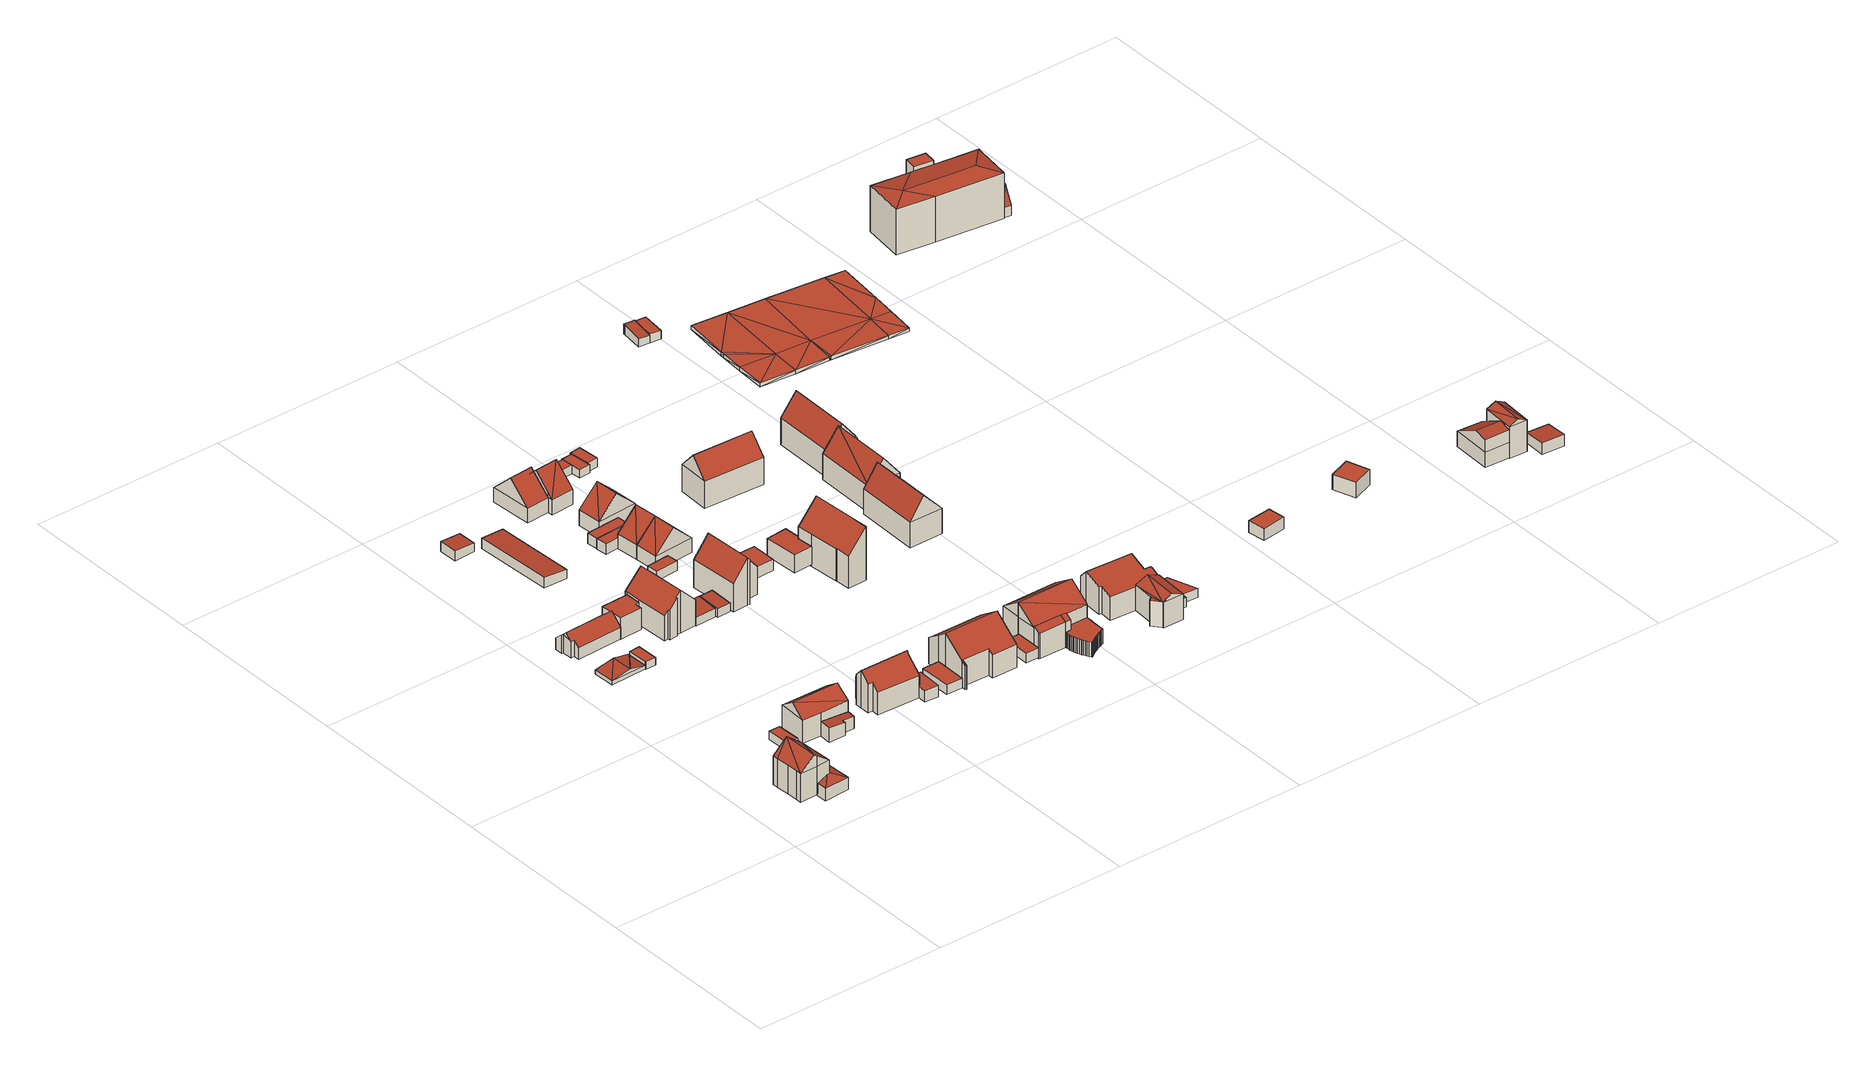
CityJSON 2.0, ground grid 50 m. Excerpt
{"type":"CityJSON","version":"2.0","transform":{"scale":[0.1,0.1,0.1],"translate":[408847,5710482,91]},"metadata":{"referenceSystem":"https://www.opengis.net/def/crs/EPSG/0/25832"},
"CityObjects":{
"building1":{"type":"Building","attributes":{"Gemeindeschluessel":"05978036","Geometrietyp2DReferenz":"3000","function":"31001_1000","roofType":"5000","measuredHeight":10.79},"geometry":[{"type":"MultiSurface","lod":"2","boundaries":[[[0,1,2,3]],[[1,4,5,2]],[[4,6,7,5]],[[6,8,9,7]],[[8,10,11,9]],[[10,12,13,11]],[[12,14,15,13]],[[14,16,17,15]],[[16,0,3,17]],[[8,18,19]],[[14,12,10,8,19]],[[19,16,14]],[[1,18,20,4]],[[0,18,1]],[[0,19,18]],[[4,20,6]],[[6,20,18,8]],[[16,19,0]],[[3,2,5,7,9,11,13,15,17]]],"semantics":{"surfaces":[{"type":"WallSurface"},{"type":"RoofSurface"},{"type":"GroundSurface"}],"values":[0,0,0,0,0,0,0,0,0,1,1,1,1,1,1,0,0,0,2]}}]},
"building2":{"type":"Building","attributes":{"Gemeindeschluessel":"05978036","Geometrietyp2DReferenz":"3000","function":"31001_2460","roofType":"5000","measuredHeight":4.42},"geometry":[{"type":"MultiSurface","lod":"2","boundaries":[[[21,22,23,24]],[[22,25,26,23]],[[25,27,28,26]],[[27,29,30,28]],[[29,31,32,30]],[[31,33,34,32]],[[33,35,36,34]],[[35,37,38,36]],[[37,21,24,38]],[[33,31,29,27,25,22,39]],[[22,21,37,35,39]],[[35,33,39]],[[24,23,26,28,30,32,34,36,38]]],"semantics":{"surfaces":[{"type":"WallSurface"},{"type":"RoofSurface"},{"type":"GroundSurface"}],"values":[0,0,0,0,0,0,0,0,0,1,1,1,2]}}]},
"building3":{"type":"Building","attributes":{"Gemeindeschluessel":"05978036","Geometrietyp2DReferenz":"3000","function":"31001_2460","roofType":"1000","measuredHeight":2.21},"geometry":[{"type":"MultiSurface","lod":"2","boundaries":[[[40,41,42,43]],[[41,44,45,42]],[[44,46,47,45]],[[46,40,43,47]],[[46,44,41,40]],[[43,42,45,47]]],"semantics":{"surfaces":[{"type":"WallSurface"},{"type":"RoofSurface"},{"type":"GroundSurface"}],"values":[0,0,0,0,1,2]}}]},
"building4":{"type":"Building","attributes":{"Gemeindeschluessel":"05978036","Geometrietyp2DReferenz":"3000","function":"31001_1310","roofType":"5000","measuredHeight":1.89},"geometry":[{"type":"MultiSurface","lod":"2","boundaries":[[[48,49,50,51]],[[49,52,53,50]],[[52,54,55,53]],[[54,56,57,55]],[[56,58,59,57]],[[58,48,51,59]],[[49,54,52]],[[49,60,54]],[[60,49,61]],[[56,54,60]],[[61,58,60]],[[58,61,48]],[[58,56,60]],[[49,48,61]],[[51,50,53,55,57,59]]],"semantics":{"surfaces":[{"type":"WallSurface"},{"type":"RoofSurface"},{"type":"GroundSurface"}],"values":[0,0,0,0,0,0,1,1,1,1,1,1,0,0,2]}}]},
"building5":{"type":"Building","attributes":{"Gemeindeschluessel":"05978036","Geometrietyp2DReferenz":"3000","function":"31001_2460","roofType":"5000","measuredHeight":5.75},"geometry":[{"type":"MultiSurface","lod":"2","boundaries":[[[62,63,64,65]],[[63,66,67,64]],[[66,68,69,67]],[[68,70,71,69]],[[70,72,73,71]],[[72,74,75,73]],[[74,76,77,75]],[[76,62,65,77]],[[70,68,78,79,74,72]],[[79,78,66,63,62,76]],[[68,66,78]],[[76,74,79]],[[65,64,67,69,71,73,75,77]]],"semantics":{"surfaces":[{"type":"WallSurface"},{"type":"RoofSurface"},{"type":"GroundSurface"}],"values":[0,0,0,0,0,0,0,0,1,1,0,0,2]}}]},
"building6":{"type":"Building","attributes":{"Gemeindeschluessel":"05978036","Geometrietyp2DReferenz":"3000","function":"31001_1000"},"children":["building6-1","building6-2"]},
"building6-1":{"type":"BuildingPart","attributes":{"roofType":"3100","measuredHeight":8.78},"parents":["building6"],"geometry":[{"type":"MultiSurface","lod":"2","boundaries":[[[80,81,82,83,84]],[[85,86,87,88,89]],[[86,90,91,87]],[[90,80,84,91]],[[90,92,80]],[[92,90,93]],[[93,81,92]],[[81,93,86,85]],[[80,92,81]],[[93,90,86]],[[84,83,88,87,91]],[[89,82,81,85]],[[89,88,83,82]]],"semantics":{"surfaces":[{"type":"WallSurface"},{"type":"RoofSurface"},{"type":"GroundSurface"},{"type":"ClosureSurface"}],"values":[0,0,0,0,1,1,1,1,0,0,2,0,3]}}]},
"building6-2":{"type":"BuildingPart","attributes":{"roofType":"2100","measuredHeight":3.77},"parents":["building6"],"geometry":[{"type":"MultiSurface","lod":"2","boundaries":[[[94,89,88,95]],[[82,96,97,83]],[[96,98,99,97]],[[98,100,101,99]],[[100,94,95,101]],[[100,98,96,82,89,94]],[[95,88,83,97,99,101]],[[82,83,88,89]]],"semantics":{"surfaces":[{"type":"WallSurface"},{"type":"RoofSurface"},{"type":"GroundSurface"},{"type":"ClosureSurface"}],"values":[0,0,0,0,0,1,2,3]}}]},
"building7":{"type":"Building","attributes":{"Gemeindeschluessel":"05978036","Geometrietyp2DReferenz":"3000","function":"31001_2460","roofType":"1000","measuredHeight":1.94},"geometry":[{"type":"MultiSurface","lod":"2","boundaries":[[[102,103,57,104]],[[103,105,55,57]],[[105,106,53,55]],[[106,107,108,53]],[[107,109,110,108]],[[109,102,104,110]],[[109,107,106,105,103,102]],[[104,57,55,53,108,110]]],"semantics":{"surfaces":[{"type":"WallSurface"},{"type":"RoofSurface"},{"type":"GroundSurface"}],"values":[0,0,0,0,0,0,1,2]}}]},
"building8":{"type":"Building","attributes":{"Gemeindeschluessel":"05978036","Geometrietyp2DReferenz":"3000","function":"31001_1100","roofType":"1000","measuredHeight":5.54},"geometry":[{"type":"MultiSurface","lod":"2","boundaries":[[[111,112,113,114]],[[112,115,116,113]],[[115,117,118,116]],[[117,119,120,118]],[[119,121,122,120]],[[121,111,114,122]],[[121,119,117,115,112,111]],[[114,113,116,118,120,122]]],"semantics":{"surfaces":[{"type":"WallSurface"},{"type":"RoofSurface"},{"type":"GroundSurface"}],"values":[0,0,0,0,0,0,1,2]}}]},
"building9":{"type":"Building","attributes":{"Gemeindeschluessel":"05978036","Geometrietyp2DReferenz":"3000","function":"31001_2460","roofType":"2100","measuredHeight":2.67},"geometry":[{"type":"MultiSurface","lod":"2","boundaries":[[[123,124,125,126]],[[124,127,128,125]],[[127,129,130,128]],[[129,123,126,130]],[[129,127,124,123]],[[126,125,128,130]]],"semantics":{"surfaces":[{"type":"WallSurface"},{"type":"RoofSurface"},{"type":"GroundSurface"}],"values":[0,0,0,0,1,2]}}]},
"building10":{"type":"Building","attributes":{"Gemeindeschluessel":"05978036","Geometrietyp2DReferenz":"3000","function":"31001_1000","roofType":"3100","measuredHeight":11.12},"geometry":[{"type":"MultiSurface","lod":"2","boundaries":[[[131,132,133,134]],[[132,135,136,133]],[[135,137,138,136]],[[137,139,140,138]],[[139,141,142,140]],[[141,143,144,142]],[[143,145,146,144]],[[145,147,148,146]],[[147,149,150,148]],[[149,151,152,150]],[[151,153,154,152]],[[153,155,156,154]],[[155,157,158,156]],[[157,131,134,158]],[[153,151,149,147,145,143]],[[143,141,139,137,135,132,131,157,155,153]],[[134,133,136,138,140,142,144,146,148,150,152,154,156,158]]],"semantics":{"surfaces":[{"type":"WallSurface"},{"type":"RoofSurface"},{"type":"GroundSurface"}],"values":[0,0,0,0,0,0,0,0,0,0,0,0,0,0,1,1,2]}}]},
"building11":{"type":"Building","attributes":{"Gemeindeschluessel":"05978036","Geometrietyp2DReferenz":"3000","function":"31001_2460","roofType":"2100","measuredHeight":2.72},"geometry":[{"type":"MultiSurface","lod":"2","boundaries":[[[159,160,161,162]],[[160,163,164,161]],[[163,165,166,164]],[[165,159,162,166]],[[165,163,160,159]],[[162,161,164,166]]],"semantics":{"surfaces":[{"type":"WallSurface"},{"type":"RoofSurface"},{"type":"GroundSurface"}],"values":[0,0,0,0,1,2]}}]},
"building12":{"type":"Building","attributes":{"Gemeindeschluessel":"05978036","Geometrietyp2DReferenz":"3000","function":"31001_1000","roofType":"3100","measuredHeight":9.74},"geometry":[{"type":"MultiSurface","lod":"2","boundaries":[[[167,168,169,170]],[[168,171,172,169]],[[171,173,174,172]],[[173,175,176,174]],[[175,177,178,176]],[[177,179,180,178]],[[179,181,182,180]],[[181,183,184,182]],[[183,185,186,184]],[[185,187,188,186]],[[187,189,190,188]],[[189,167,170,190]],[[185,183,181,179,177,175]],[[175,173,171,168,167,189,187,185]],[[170,169,172,174,176,178,180,182,184,186,188,190]]],"semantics":{"surfaces":[{"type":"WallSurface"},{"type":"RoofSurface"},{"type":"GroundSurface"}],"values":[0,0,0,0,0,0,0,0,0,0,0,0,1,1,2]}}]},
"building13":{"type":"Building","attributes":{"Gemeindeschluessel":"05978036","Geometrietyp2DReferenz":"3000","function":"31001_2460","roofType":"2100","measuredHeight":2.57},"geometry":[{"type":"MultiSurface","lod":"2","boundaries":[[[191,192,193,194]],[[192,195,152,193]],[[195,196,150,152]],[[196,197,148,150]],[[197,198,199,148]],[[198,191,194,199]],[[198,197,196,195,192,191]],[[194,193,152,150,148,199]]],"semantics":{"surfaces":[{"type":"WallSurface"},{"type":"RoofSurface"},{"type":"GroundSurface"}],"values":[0,0,0,0,0,0,1,2]}}]},
"building14":{"type":"Building","attributes":{"Gemeindeschluessel":"05978036","Geometrietyp2DReferenz":"3000","function":"31001_2460","roofType":"9999","measuredHeight":3},"geometry":[{"type":"MultiSurface","lod":"2","boundaries":[[[200,201,202,203,204,205]],[[205,204,206,207]],[[204,203,208,206]],[[203,202,209,208]],[[202,201,210,209]],[[201,200,211,210]],[[200,205,207,211]],[[207,206,208,209,210,211]]],"semantics":{"surfaces":[{"type":"RoofSurface"},{"type":"WallSurface"},{"type":"GroundSurface"}],"values":[0,1,1,1,1,1,1,2]}}]},
"building15":{"type":"Building","attributes":{"Gemeindeschluessel":"05978036","Geometrietyp2DReferenz":"3000","function":"31001_2460","roofType":"2100","measuredHeight":2.52},"geometry":[{"type":"MultiSurface","lod":"2","boundaries":[[[212,213,214,215]],[[213,216,217,214]],[[216,218,219,217]],[[218,212,215,219]],[[218,216,213,212]],[[215,214,217,219]]],"semantics":{"surfaces":[{"type":"WallSurface"},{"type":"RoofSurface"},{"type":"GroundSurface"}],"values":[0,0,0,0,1,2]}}]},
"building16":{"type":"Building","attributes":{"Gemeindeschluessel":"05978036","Geometrietyp2DReferenz":"3000","function":"31001_2460","roofType":"1000","measuredHeight":2.54},"geometry":[{"type":"MultiSurface","lod":"2","boundaries":[[[220,221,222,223]],[[221,224,225,222]],[[224,226,227,225]],[[226,220,223,227]],[[226,224,221,220]],[[223,222,225,227]]],"semantics":{"surfaces":[{"type":"WallSurface"},{"type":"RoofSurface"},{"type":"GroundSurface"}],"values":[0,0,0,0,1,2]}}]},
"building17":{"type":"Building","attributes":{"Gemeindeschluessel":"05978036","Geometrietyp2DReferenz":"3000","function":"31001_2460","roofType":"1000","measuredHeight":2.46},"geometry":[{"type":"MultiSurface","lod":"2","boundaries":[[[228,229,230,231]],[[229,232,233,230]],[[232,234,235,233]],[[234,228,231,235]],[[234,232,229,228]],[[231,230,233,235]]],"semantics":{"surfaces":[{"type":"WallSurface"},{"type":"RoofSurface"},{"type":"GroundSurface"}],"values":[0,0,0,0,1,2]}}]},
"building18":{"type":"Building","attributes":{"Gemeindeschluessel":"05978036","Geometrietyp2DReferenz":"3000","function":"31001_1000","roofType":"3100","measuredHeight":12.38},"geometry":[{"type":"MultiSurface","lod":"2","boundaries":[[[236,237,238,239]],[[237,240,241,238]],[[240,242,243,241]],[[242,244,245,243]],[[244,246,247,245]],[[246,248,249,247]],[[248,250,251,249]],[[250,252,253,251]],[[252,254,255,253]],[[254,236,239,255]],[[250,248,246,244,242,240,237,236]],[[236,254,252,250]],[[239,238,241,243,245,247,249,251,253,255]]],"semantics":{"surfaces":[{"type":"WallSurface"},{"type":"RoofSurface"},{"type":"GroundSurface"}],"values":[0,0,0,0,0,0,0,0,0,0,1,1,2]}}]},
"building19":{"type":"Building","attributes":{"Gemeindeschluessel":"05978036","Geometrietyp2DReferenz":"3000","function":"31001_2460","roofType":"1000","measuredHeight":2.65},"geometry":[{"type":"MultiSurface","lod":"2","boundaries":[[[256,257,258,259]],[[257,260,261,258]],[[260,262,263,261]],[[262,256,259,263]],[[262,260,257,256]],[[259,258,261,263]]],"semantics":{"surfaces":[{"type":"WallSurface"},{"type":"RoofSurface"},{"type":"GroundSurface"}],"values":[0,0,0,0,1,2]}}]},
"building20":{"type":"Building","attributes":{"Gemeindeschluessel":"05978036","Geometrietyp2DReferenz":"3000","function":"31001_1000","roofType":"3100","measuredHeight":9.07},"geometry":[{"type":"MultiSurface","lod":"2","boundaries":[[[264,265,266,267]],[[265,268,269,266]],[[268,270,271,269]],[[270,264,267,271]],[[268,265,272]],[[264,270,273]],[[265,264,273,272]],[[270,268,272,273]],[[267,266,269,271]]],"semantics":{"surfaces":[{"type":"WallSurface"},{"type":"RoofSurface"},{"type":"GroundSurface"}],"values":[0,0,0,0,0,0,1,1,2]}}]},
"building21":{"type":"Building","attributes":{"Gemeindeschluessel":"05978036","Geometrietyp2DReferenz":"3000","function":"31001_2460","roofType":"1000","measuredHeight":2.65},"geometry":[{"type":"MultiSurface","lod":"2","boundaries":[[[274,275,276,277]],[[275,278,279,276]],[[278,280,281,279]],[[280,274,277,281]],[[280,278,275,274]],[[277,276,279,281]]],"semantics":{"surfaces":[{"type":"WallSurface"},{"type":"RoofSurface"},{"type":"GroundSurface"}],"values":[0,0,0,0,1,2]}}]},
"building22":{"type":"Building","attributes":{"Gemeindeschluessel":"05978036","Geometrietyp2DReferenz":"3000","function":"31001_1000","roofType":"3100","measuredHeight":9.11},"geometry":[{"type":"MultiSurface","lod":"2","boundaries":[[[282,283,284,285]],[[283,286,287,284]],[[286,288,289,287]],[[288,282,285,289]],[[286,283,290]],[[282,288,291]],[[282,290,283]],[[290,282,291]],[[291,286,290]],[[286,291,288]],[[285,284,287,289]]],"semantics":{"surfaces":[{"type":"WallSurface"},{"type":"RoofSurface"},{"type":"GroundSurface"}],"values":[0,0,0,0,0,0,1,1,1,1,2]}}]},
"building23":{"type":"Building","attributes":{"Gemeindeschluessel":"05978036","Geometrietyp2DReferenz":"3000","function":"31001_1000","roofType":"3100","measuredHeight":11},"geometry":[{"type":"MultiSurface","lod":"2","boundaries":[[[292,293,294,295]],[[293,296,297,294]],[[296,298,299,297]],[[298,300,301,299]],[[300,302,303,301]],[[302,304,305,303]],[[304,306,307,305]],[[306,308,309,307]],[[308,310,311,309]],[[310,312,313,311]],[[312,314,315,313]],[[314,316,317,315]],[[316,318,319,317]],[[318,320,321,319]],[[320,322,323,321]],[[322,292,295,323]],[[318,316,314,312,310,308,306,304,302]],[[302,300,298,296,293,292,322,320,318]],[[295,294,297,299,301,303,305,307,309,311,313,315,317,319,321,323]]],"semantics":{"surfaces":[{"type":"WallSurface"},{"type":"RoofSurface"},{"type":"GroundSurface"}],"values":[0,0,0,0,0,0,0,0,0,0,0,0,0,0,0,0,1,1,2]}}]},
"building24":{"type":"Building","attributes":{"Gemeindeschluessel":"05978036","Geometrietyp2DReferenz":"3000","function":"31001_1000","roofType":"3100","measuredHeight":9.08},"geometry":[{"type":"MultiSurface","lod":"2","boundaries":[[[288,324,325,289]],[[324,326,327,325]],[[326,282,285,327]],[[282,288,289,285]],[[326,324,328]],[[288,282,291]],[[328,288,291]],[[288,328,324]],[[326,291,282]],[[291,326,328]],[[289,325,327,285]]],"semantics":{"surfaces":[{"type":"WallSurface"},{"type":"RoofSurface"},{"type":"GroundSurface"}],"values":[0,0,0,0,0,0,1,1,1,1,2]}}]},
"building25":{"type":"Building","attributes":{"Gemeindeschluessel":"05978036","Geometrietyp2DReferenz":"3000","function":"31001_1000","roofType":"3100","measuredHeight":9.1},"geometry":[{"type":"MultiSurface","lod":"2","boundaries":[[[329,330,331,332]],[[330,333,334,331]],[[333,335,267,334]],[[335,336,337,267]],[[336,329,332,337]],[[329,338,339]],[[338,329,336]],[[339,333,330]],[[333,339,338,340]],[[333,340,335]],[[335,340,338,336]],[[329,339,330]],[[332,331,334,267,337]]],"semantics":{"surfaces":[{"type":"WallSurface"},{"type":"RoofSurface"},{"type":"GroundSurface"}],"values":[0,0,0,0,0,1,1,1,1,0,0,0,2]}}]},
"building26":{"type":"Building","attributes":{"Gemeindeschluessel":"05978036","Geometrietyp2DReferenz":"3000","function":"31001_1000","roofType":"5000","measuredHeight":9.27},"geometry":[{"type":"MultiSurface","lod":"2","boundaries":[[[341,342,343,344]],[[342,345,346,343]],[[345,347,348,346]],[[347,349,350,348]],[[349,351,352,350]],[[351,341,344,352]],[[349,353,354]],[[354,351,349]],[[353,347,345]],[[353,345,342]],[[342,355,354,353]],[[351,354,355,341]],[[341,355,342]],[[347,353,349]],[[344,343,346,348,350,352]]],"semantics":{"surfaces":[{"type":"WallSurface"},{"type":"RoofSurface"},{"type":"GroundSurface"}],"values":[0,0,0,0,0,0,1,1,1,1,1,0,0,0,2]}}]},
"building27":{"type":"Building","attributes":{"Gemeindeschluessel":"05978036","Geometrietyp2DReferenz":"3000","function":"31001_2460","roofType":"1000","measuredHeight":2.82},"geometry":[{"type":"MultiSurface","lod":"2","boundaries":[[[356,357,358,359]],[[357,360,361,358]],[[360,362,363,361]],[[362,356,359,363]],[[362,360,357,356]],[[359,358,361,363]]],"semantics":{"surfaces":[{"type":"WallSurface"},{"type":"RoofSurface"},{"type":"GroundSurface"}],"values":[0,0,0,0,1,2]}}]},
"building28":{"type":"Building","attributes":{"Gemeindeschluessel":"05978036","Geometrietyp2DReferenz":"3000","function":"31001_2460","roofType":"1000","measuredHeight":2.47},"geometry":[{"type":"MultiSurface","lod":"2","boundaries":[[[364,365,366,367]],[[365,368,369,366]],[[368,370,371,369]],[[370,364,367,371]],[[370,368,365,364]],[[367,366,369,371]]],"semantics":{"surfaces":[{"type":"WallSurface"},{"type":"RoofSurface"},{"type":"GroundSurface"}],"values":[0,0,0,0,1,2]}}]},
"building29":{"type":"Building","attributes":{"Gemeindeschluessel":"05978036","Geometrietyp2DReferenz":"3000","function":"31001_2460","roofType":"1000","measuredHeight":2.26},"geometry":[{"type":"MultiSurface","lod":"2","boundaries":[[[372,373,374,375]],[[373,376,377,374]],[[376,378,379,377]],[[378,372,375,379]],[[378,376,373,372]],[[375,374,377,379]]],"semantics":{"surfaces":[{"type":"WallSurface"},{"type":"RoofSurface"},{"type":"GroundSurface"}],"values":[0,0,0,0,1,2]}}]},
"building30":{"type":"Building","attributes":{"Gemeindeschluessel":"05978036","Geometrietyp2DReferenz":"3000","function":"31001_1000","roofType":"1000","measuredHeight":4.68},"geometry":[{"type":"MultiSurface","lod":"2","boundaries":[[[380,381,382,383]],[[381,384,385,382]],[[384,386,387,385]],[[386,388,389,387]],[[388,390,391,389]],[[390,380,383,391]],[[390,388,386,384,381,380]],[[383,382,385,387,389,391]]],"semantics":{"surfaces":[{"type":"WallSurface"},{"type":"RoofSurface"},{"type":"GroundSurface"}],"values":[0,0,0,0,0,0,1,2]}}]},
"building31":{"type":"Building","attributes":{"Gemeindeschluessel":"05978036","Geometrietyp2DReferenz":"3000","function":"31001_2460","roofType":"1000","measuredHeight":2.25},"geometry":[{"type":"MultiSurface","lod":"2","boundaries":[[[392,393,394,395]],[[393,396,397,394]],[[396,398,399,397]],[[398,392,395,399]],[[398,396,393,392]],[[395,394,397,399]]],"semantics":{"surfaces":[{"type":"WallSurface"},{"type":"RoofSurface"},{"type":"GroundSurface"}],"values":[0,0,0,0,1,2]}}]},
"building32":{"type":"Building","attributes":{"Gemeindeschluessel":"05978036","Geometrietyp2DReferenz":"3000","function":"31001_1000"},"children":["building32-1","building32-2","building32-3","building32-4"]},
"building32-1":{"type":"BuildingPart","attributes":{"roofType":"1000","measuredHeight":3.87},"parents":["building32"],"geometry":[{"type":"MultiSurface","lod":"2","boundaries":[[[400,401,402,403]],[[401,404,405,402]],[[404,406,407,405]],[[406,408,409,407]],[[408,410,411,409]],[[410,412,413,411]],[[412,414,415,413]],[[414,416,417,415]],[[416,418,419,417]],[[418,420,421,419]],[[420,422,423,421]],[[424,425,426,427]],[[425,428,429,426]],[[428,430,431,429]],[[430,432,433,431]],[[432,434,435,433]],[[434,436,437,435]],[[436,438,439,437]],[[438,440,441,439]],[[440,442,443,441]],[[442,444,445,443]],[[444,446,447,445]],[[446,448,449,447]],[[448,450,451,449]],[[450,452,453,451]],[[452,454,455,453]],[[454,456,457,455]],[[456,458,459,457]],[[458,460,461,459]],[[460,462,463,461]],[[462,464,465,463]],[[464,466,467,465]],[[466,400,403,467]],[[466,464,462,460,458,456,454,452,450,448,446,444,442,440,438,436,434,432,430,428,425,424,468,469,422,420,418,416,414,412,410,408,406,404,401,400]],[[403,402,405,407,409,411,413,415,417,419,421,423,470,471,427,426,429,431,433,435,437,439,441,443,445,447,449,451,453,455,457,459,461,463,465,467]],[[470,423,422,469]],[[471,470,469,468]],[[427,471,468,424]]],"semantics":{"surfaces":[{"type":"WallSurface"},{"type":"RoofSurface"},{"type":"GroundSurface"},{"type":"ClosureSurface"}],"values":[0,0,0,0,0,0,0,0,0,0,0,0,0,0,0,0,0,0,0,0,0,0,0,0,0,0,0,0,0,0,0,0,0,1,2,3,3,3]}}]},
"building32-2":{"type":"BuildingPart","attributes":{"roofType":"2100","measuredHeight":7.59},"parents":["building32"],"geometry":[{"type":"MultiSurface","lod":"2","boundaries":[[[472,473,474,475,476]],[[423,477,471,470]],[[477,423,422,476,475,474,478]],[[473,479,478,474]],[[479,468,471,477,478]],[[472,469,468,479,473]],[[469,470,471,468]],[[422,469,472,476]],[[422,423,470,469]]],"semantics":{"surfaces":[{"type":"RoofSurface"},{"type":"GroundSurface"},{"type":"ClosureSurface"},{"type":"WallSurface"}],"values":[0,1,2,3,2,3,2,3,2]}}]},
"building32-3":{"type":"BuildingPart","attributes":{"roofType":"2100","measuredHeight":7.58},"parents":["building32"],"geometry":[{"type":"MultiSurface","lod":"2","boundaries":[[[480,481,482,483]],[[481,484,485,486,482]],[[487,488,423,476]],[[487,480,483,488]],[[487,476,475,474,484,481,480]],[[483,482,486,477,423,488]],[[478,485,484,474]],[[486,485,478,477]],[[476,423,477,478,474,475]]],"semantics":{"surfaces":[{"type":"WallSurface"},{"type":"RoofSurface"},{"type":"GroundSurface"},{"type":"ClosureSurface"}],"values":[0,0,0,0,1,2,0,3,3]}}]},
"building32-4":{"type":"BuildingPart","attributes":{"roofType":"3100","measuredHeight":11.11},"parents":["building32"],"geometry":[{"type":"MultiSurface","lod":"2","boundaries":[[[489,490,424,427,491]],[[485,492,493,486]],[[492,494,495,493]],[[494,496,497,495]],[[496,489,491,497]],[[496,498,489]],[[496,499,500,498]],[[490,498,500]],[[500,501,485,478,479,490]],[[485,501,492]],[[492,501,500,499,494]],[[494,499,496]],[[489,498,490]],[[491,427,471,477,486,493,495,497]],[[468,424,490,479]],[[471,427,424,468]],[[477,471,468,479,478]],[[486,477,478,485]]],"semantics":{"surfaces":[{"type":"WallSurface"},{"type":"RoofSurface"},{"type":"GroundSurface"},{"type":"ClosureSurface"}],"values":[0,0,0,0,0,1,1,1,1,0,0,0,0,2,0,3,3,3]}}]},
"building33":{"type":"Building","attributes":{"Gemeindeschluessel":"05978036","Geometrietyp2DReferenz":"3000","function":"31001_2460","roofType":"1000","measuredHeight":2.38},"geometry":[{"type":"MultiSurface","lod":"2","boundaries":[[[502,503,504,505]],[[503,506,507,504]],[[506,508,509,507]],[[508,502,505,509]],[[508,506,503,502]],[[505,504,507,509]]],"semantics":{"surfaces":[{"type":"WallSurface"},{"type":"RoofSurface"},{"type":"GroundSurface"}],"values":[0,0,0,0,1,2]}}]},
"building34":{"type":"Building","attributes":{"Gemeindeschluessel":"05978036","Geometrietyp2DReferenz":"3000","function":"31001_1000"},"children":["building34-1","building34-2"]},
"building34-1":{"type":"BuildingPart","attributes":{"roofType":"2100","measuredHeight":14},"parents":["building34"],"geometry":[{"type":"MultiSurface","lod":"2","boundaries":[[[510,511,512,513]],[[511,514,515,512]],[[514,516,517,515]],[[516,518,519,517]],[[518,520,521,519]],[[520,522,523,524,521]],[[525,526,527,528,529]],[[526,510,513,527]],[[526,525,522,520,518,516,514,511,510]],[[513,512,515,517,519,521,524,528,527]],[[529,523,522,525]],[[529,528,524,523]]],"semantics":{"surfaces":[{"type":"WallSurface"},{"type":"RoofSurface"},{"type":"GroundSurface"},{"type":"ClosureSurface"}],"values":[0,0,0,0,0,0,0,0,1,2,0,3]}}]},
"building34-2":{"type":"BuildingPart","attributes":{"roofType":"2100","measuredHeight":12.74},"parents":["building34"],"geometry":[{"type":"MultiSurface","lod":"2","boundaries":[[[523,530,531,524]],[[530,532,533,531]],[[532,529,528,533]],[[529,532,530,523]],[[524,531,533,528]],[[524,528,529,523]]],"semantics":{"surfaces":[{"type":"WallSurface"},{"type":"RoofSurface"},{"type":"GroundSurface"},{"type":"ClosureSurface"}],"values":[0,0,0,1,2,3]}}]},
"building35":{"type":"Building","attributes":{"Gemeindeschluessel":"05978036","Geometrietyp2DReferenz":"3000","function":"31001_1000","roofType":"3100","measuredHeight":11.76},"geometry":[{"type":"MultiSurface","lod":"2","boundaries":[[[534,535,536,537]],[[535,538,539,536]],[[538,540,541,539]],[[540,534,537,541]],[[538,535,542]],[[534,540,543]],[[535,534,543,542]],[[540,538,542,543]],[[537,536,539,541]]],"semantics":{"surfaces":[{"type":"WallSurface"},{"type":"RoofSurface"},{"type":"GroundSurface"}],"values":[0,0,0,0,0,0,1,1,2]}}]},
"building36":{"type":"Building","attributes":{"Gemeindeschluessel":"05978036","Geometrietyp2DReferenz":"3000","function":"31001_1000"},"children":["building36-1","building36-2"]},
"building36-1":{"type":"BuildingPart","attributes":{"roofType":"5000","measuredHeight":8.14},"parents":["building36"],"geometry":[{"type":"MultiSurface","lod":"2","boundaries":[[[544,545,546,547]],[[545,548,549,546]],[[548,550,551,549]],[[550,552,553,551]],[[552,554,555,556,553]],[[557,544,547,558,559]],[[544,557,560,561]],[[560,548,561]],[[554,548,560]],[[552,548,554]],[[548,552,550]],[[561,548,545]],[[545,544,561]],[[557,554,560]],[[547,546,549,551,553,556,558]],[[559,555,554,557]],[[559,558,556,555]]],"semantics":{"surfaces":[{"type":"WallSurface"},{"type":"RoofSurface"},{"type":"GroundSurface"},{"type":"ClosureSurface"}],"values":[0,0,0,0,0,0,1,1,1,1,1,1,0,0,2,0,3]}}]},
"building36-2":{"type":"BuildingPart","attributes":{"roofType":"3100","measuredHeight":8.69},"parents":["building36"],"geometry":[{"type":"MultiSurface","lod":"2","boundaries":[[[562,559,558,563]],[[555,564,565,556]],[[564,566,567,565]],[[566,568,569,567]],[[568,570,571,569]],[[570,572,573,571]],[[572,574,575,573]],[[574,576,577,575]],[[576,578,579,577]],[[578,580,581,579]],[[580,562,563,581]],[[576,574,572,570]],[[570,568,566,564,555,559,562,580,578,576]],[[563,558,556,565,567,569,571,573,575,577,579,581]],[[556,558,559,555]]],"semantics":{"surfaces":[{"type":"WallSurface"},{"type":"RoofSurface"},{"type":"GroundSurface"},{"type":"ClosureSurface"}],"values":[0,0,0,0,0,0,0,0,0,0,0,1,1,2,3]}}]},
"building37":{"type":"Building","attributes":{"Gemeindeschluessel":"05978036","Geometrietyp2DReferenz":"3000","function":"31001_1000","roofType":"3100","measuredHeight":12.11},"geometry":[{"type":"MultiSurface","lod":"2","boundaries":[[[582,583,584,585]],[[583,586,587,584]],[[586,588,589,587]],[[588,582,585,589]],[[586,583,590]],[[582,588,591]],[[583,582,591,590]],[[588,586,590,591]],[[585,584,587,589]]],"semantics":{"surfaces":[{"type":"WallSurface"},{"type":"RoofSurface"},{"type":"GroundSurface"}],"values":[0,0,0,0,0,0,1,1,2]}}]},
"building38":{"type":"Building","attributes":{"Gemeindeschluessel":"05978036","Geometrietyp2DReferenz":"3000","function":"31001_1000","roofType":"3100","measuredHeight":12.26},"geometry":[{"type":"MultiSurface","lod":"2","boundaries":[[[592,593,594,595]],[[593,596,597,594]],[[596,598,599,597]],[[598,592,595,599]],[[596,593,600]],[[592,598,601]],[[592,600,593]],[[600,592,601]],[[601,596,600]],[[596,601,598]],[[595,594,597,599]]],"semantics":{"surfaces":[{"type":"WallSurface"},{"type":"RoofSurface"},{"type":"GroundSurface"}],"values":[0,0,0,0,0,0,1,1,1,1,2]}}]},
"building39":{"type":"Building","attributes":{"Gemeindeschluessel":"05978036","Geometrietyp2DReferenz":"3000","function":"31001_2460","roofType":"1000","measuredHeight":2.39},"geometry":[{"type":"MultiSurface","lod":"2","boundaries":[[[602,603,604,605]],[[603,606,607,604]],[[606,608,609,607]],[[608,610,611,609]],[[610,612,613,611]],[[612,602,605,613]],[[612,610,608,606,603,602]],[[605,604,607,609,611,613]]],"semantics":{"surfaces":[{"type":"WallSurface"},{"type":"RoofSurface"},{"type":"GroundSurface"}],"values":[0,0,0,0,0,0,1,2]}}]},
"building40":{"type":"Building","attributes":{"Gemeindeschluessel":"05978036","Geometrietyp2DReferenz":"3000","function":"31001_1000","roofType":"3100","measuredHeight":12.28},"geometry":[{"type":"MultiSurface","lod":"2","boundaries":[[[614,615,616,617]],[[615,618,619,616]],[[618,620,597,619]],[[620,621,622,597]],[[621,614,617,622]],[[621,623,624,614]],[[615,624,623,625,618]],[[620,625,623,621]],[[618,625,620]],[[614,624,615]],[[617,616,619,597,622]]],"semantics":{"surfaces":[{"type":"WallSurface"},{"type":"RoofSurface"},{"type":"GroundSurface"}],"values":[0,0,0,0,0,1,1,0,0,0,2]}}]},
"building41":{"type":"Building","attributes":{"Gemeindeschluessel":"05978036","Geometrietyp2DReferenz":"3000","function":"31001_2460","roofType":"2100","measuredHeight":2.52},"geometry":[{"type":"MultiSurface","lod":"2","boundaries":[[[626,627,628,629]],[[627,630,631,628]],[[630,632,633,631]],[[632,634,635,633]],[[634,626,629,635]],[[634,632,630,627,626]],[[629,628,631,633,635]]],"semantics":{"surfaces":[{"type":"WallSurface"},{"type":"RoofSurface"},{"type":"GroundSurface"}],"values":[0,0,0,0,0,1,2]}}]},
"building42":{"type":"Building","attributes":{"Gemeindeschluessel":"05978036","Geometrietyp2DReferenz":"3000","function":"31001_2460","roofType":"1000","measuredHeight":2.27},"geometry":[{"type":"MultiSurface","lod":"2","boundaries":[[[636,637,633,635]],[[637,638,639,633]],[[638,640,641,639]],[[640,636,635,641]],[[640,638,637,636]],[[635,633,639,641]]],"semantics":{"surfaces":[{"type":"WallSurface"},{"type":"RoofSurface"},{"type":"GroundSurface"}],"values":[0,0,0,0,1,2]}}]},
"building43":{"type":"Building","attributes":{"Gemeindeschluessel":"05978036","Geometrietyp2DReferenz":"3000","function":"31001_2500","roofType":"1000","measuredHeight":3.09},"geometry":[{"type":"MultiSurface","lod":"2","boundaries":[[[642,643,644,645]],[[643,646,647,644]],[[646,648,649,647]],[[648,642,645,649]],[[648,646,643,642]],[[645,644,647,649]]],"semantics":{"surfaces":[{"type":"WallSurface"},{"type":"RoofSurface"},{"type":"GroundSurface"}],"values":[0,0,0,0,1,2]}}]},
"building44":{"type":"Building","attributes":{"Geometrietyp2DReferenz":"3000","Gemeindeschluessel":"05978036","function":"53001_1800","roofType":"9999","measuredHeight":1},"geometry":[{"type":"MultiSurface","lod":"2","boundaries":[[[650,651,652]],[[650,652,653]],[[651,654,655]],[[651,655,652]],[[654,656,657]],[[654,657,655]],[[656,658,659]],[[656,659,657]],[[658,660,661]],[[658,661,659]],[[660,662,663]],[[660,663,661]],[[662,664,665]],[[662,665,663]],[[664,666,667]],[[664,667,665]],[[666,668,669]],[[666,669,667]],[[668,670,671]],[[668,671,669]],[[670,672,673]],[[670,673,671]],[[672,674,675]],[[672,675,673]],[[674,676,677]],[[674,677,675]],[[676,678,679]],[[676,679,677]],[[678,680,681]],[[678,681,679]],[[680,650,653]],[[680,653,681]],[[652,655,682]],[[653,652,682]],[[657,659,683]],[[682,657,683]],[[655,657,682]],[[683,661,684]],[[659,661,683]],[[684,663,665]],[[661,663,684]],[[653,682,681]],[[677,679,681]],[[682,683,675]],[[677,682,675]],[[681,682,677]],[[673,669,671]],[[684,669,673]],[[683,684,673]],[[675,683,673]],[[667,669,684]],[[667,684,665]],[[685,654,651]],[[685,651,650]],[[686,658,656]],[[686,656,685]],[[685,656,654]],[[687,660,686]],[[686,660,658]],[[664,662,687]],[[687,662,660]],[[680,685,650]],[[680,678,676]],[[674,686,685]],[[674,685,676]],[[676,685,680]],[[670,668,672]],[[672,668,687]],[[672,687,686]],[[672,686,674]],[[687,668,666]],[[664,687,666]]],"semantics":{"surfaces":[{"type":"WallSurface"},{"type":"GroundSurface"},{"type":"RoofSurface"}],"values":[0,0,0,0,0,0,0,0,0,0,0,0,0,0,0,0,0,0,0,0,0,0,0,0,0,0,0,0,0,0,0,0,1,1,1,1,1,1,1,1,1,1,1,1,1,1,1,1,1,1,1,1,2,2,2,2,2,2,2,2,2,2,2,2,2,2,2,2,2,2,2,2]}}]},
"building45":{"type":"Building","attributes":{"Gemeindeschluessel":"05978036","Geometrietyp2DReferenz":"3000","function":"31001_2460","roofType":"1000","measuredHeight":3.95},"geometry":[{"type":"MultiSurface","lod":"2","boundaries":[[[688,689,690,691]],[[689,692,693,690]],[[692,694,695,693]],[[694,688,691,695]],[[694,692,689,688]],[[691,690,693,695]]],"semantics":{"surfaces":[{"type":"WallSurface"},{"type":"RoofSurface"},{"type":"GroundSurface"}],"values":[0,0,0,0,1,2]}}]},
"building46":{"type":"Building","attributes":{"Gemeindeschluessel":"05978036","Geometrietyp2DReferenz":"3000","function":"31001_1000"},"children":["building46-1","building46-2"]},
"building46-1":{"type":"BuildingPart","attributes":{"roofType":"3100","measuredHeight":7.81},"parents":["building46"],"geometry":[{"type":"MultiSurface","lod":"2","boundaries":[[[696,697,698,699]],[[697,700,701,698]],[[702,703,704,705]],[[703,706,707,704]],[[706,696,699,707]],[[706,708,709,710,711,696]],[[712,709,708,713]],[[702,712,713,703]],[[703,713,708,706]],[[697,711,710,700]],[[696,711,697]],[[699,698,701,705,704,707]],[[705,701,700,702]],[[700,710,709,712,702]]],"semantics":{"surfaces":[{"type":"WallSurface"},{"type":"RoofSurface"},{"type":"GroundSurface"},{"type":"ClosureSurface"}],"values":[0,0,0,0,0,1,1,0,0,0,0,2,3,3]}}]},
"building46-2":{"type":"BuildingPart","attributes":{"roofType":"3100","measuredHeight":9.36},"parents":["building46"],"geometry":[{"type":"MultiSurface","lod":"2","boundaries":[[[714,715,716,717]],[[715,718,719,716]],[[720,714,717,701,700,710]],[[718,715,721]],[[714,720,722]],[[722,715,714]],[[715,722,721]],[[720,721,722]],[[721,720,718]],[[717,716,719,705,701]],[[710,709,712,702,705,719,718,720]],[[700,701,705,702]],[[700,702,712,709,710]]],"semantics":{"surfaces":[{"type":"WallSurface"},{"type":"RoofSurface"},{"type":"GroundSurface"},{"type":"ClosureSurface"}],"values":[0,0,0,0,0,1,1,1,1,2,0,3,3]}}]},
"building47":{"type":"Building","attributes":{"Gemeindeschluessel":"05978036","Geometrietyp2DReferenz":"3000","function":"31001_2460","roofType":"2100","measuredHeight":3.07},"geometry":[{"type":"MultiSurface","lod":"2","boundaries":[[[723,724,725,726]],[[724,727,728,725]],[[727,729,730,728]],[[729,723,726,730]],[[729,727,724,723]],[[726,725,728,730]]],"semantics":{"surfaces":[{"type":"WallSurface"},{"type":"RoofSurface"},{"type":"GroundSurface"}],"values":[0,0,0,0,1,2]}}]},
"building48":{"type":"Building","attributes":{"Gemeindeschluessel":"05978036","Geometrietyp2DReferenz":"3000","function":"31001_2000"},"children":["building48-1","building48-2","building48-3"]},
"building48-1":{"type":"BuildingPart","attributes":{"roofType":"3100","measuredHeight":6.87},"parents":["building48"],"geometry":[{"type":"MultiSurface","lod":"2","boundaries":[[[731,732,733,734]],[[732,735,736,733]],[[735,737,738,736]],[[735,732,739]],[[731,739,732]],[[739,731,740]],[[737,739,740]],[[739,737,735]],[[734,733,736,738]],[[734,738,737,731]],[[731,737,740]]],"semantics":{"surfaces":[{"type":"WallSurface"},{"type":"RoofSurface"},{"type":"GroundSurface"},{"type":"ClosureSurface"}],"values":[0,0,0,0,1,1,1,1,2,3,3]}}]},
"building48-2":{"type":"BuildingPart","attributes":{"roofType":"3200","measuredHeight":13.17},"parents":["building48"],"geometry":[{"type":"MultiSurface","lod":"2","boundaries":[[[741,742,743,744]],[[742,745,746,743]],[[745,747,748,746]],[[747,749,750,748]],[[749,751,752,750]],[[753,754,755,756]],[[754,757,731,734,755]],[[758,741,744,738,737]],[[741,758,757,754,759]],[[747,745,760]],[[754,753,751,749,760,759]],[[749,747,760]],[[742,741,759,760]],[[745,742,760]],[[744,743,746,748,750,752,756,755,734,738]],[[756,752,751,753]],[[737,740,731,757,758]],[[737,738,734,731]],[[737,731,740]]],"semantics":{"surfaces":[{"type":"WallSurface"},{"type":"RoofSurface"},{"type":"GroundSurface"},{"type":"ClosureSurface"}],"values":[0,0,0,0,0,0,0,0,1,1,1,1,1,1,2,3,0,3,3]}}]},
"building48-3":{"type":"BuildingPart","attributes":{"roofType":"1000","measuredHeight":13.03},"parents":["building48"],"geometry":[{"type":"MultiSurface","lod":"2","boundaries":[[[761,752,751]],[[761,762,763,752]],[[762,764,765,763]],[[764,766,756,765]],[[766,753,756]],[[766,764,762,761]],[[752,763,765,756]],[[751,753,766,761]],[[751,752,756,753]]],"semantics":{"surfaces":[{"type":"WallSurface"},{"type":"RoofSurface"},{"type":"GroundSurface"},{"type":"ClosureSurface"}],"values":[0,0,0,0,0,1,2,0,3]}}]}
},
"vertices":[
[116,122,167],[116,116,167],[116,116,93],[116,122,93],[120,31,167],[120,31,93],[85,29,167],[85,29,93],[38,28,167],[38,28,93],[38,43,167],[38,43,93],[37,71,167],[37,71,93],[35,105,167],[35,105,93],[35,119,167],[35,119,93],[76,29,201],[73,121,201],[85,29,194],
[81,114,123],[114,116,136],[114,116,91],[81,114,91],[116,116,135],[116,116,91],[146,117,123],[146,117,91],[150,24,123],[150,24,91],[151,14,123],[151,14,91],[151,4,123],[151,4,91],[86,1,123],[86,1,91],[85,29,123],[85,29,91],[117,35,135],
[172,206,110],[143,205,110],[143,205,88],[172,206,88],[141,266,110],[141,266,88],[170,266,110],[170,266,88],
[14,710,89],[110,712,89],[110,712,79],[14,710,79],[110,709,89],[110,709,79],[109,709,89],[109,709,79],[110,656,89],[110,656,79],[16,654,89],[16,654,79],[68,655,98],[66,711,98],
[6,815,129],[5,835,111],[5,835,80],[6,815,80],[139,840,111],[139,840,80],[141,780,110],[141,780,80],[21,775,109],[21,775,80],[20,789,122],[20,789,80],[11,789,122],[11,789,80],[10,815,129],[10,815,80],[140,810,137],[10,805,137],
[316,283,146],[315,209,146],[315,209,117],[315,209,85],[316,283,85],[239,210,146],[191,211,146],[191,211,85],[239,210,85],[239,210,123],[193,286,146],[193,286,85],[315,246,173],[192,248,173],
[238,178,123],[238,178,85],[314,187,117],[314,187,85],[282,187,119],[282,187,85],[282,177,119],[282,177,85],
[110,655,98],[110,656,98],[110,655,79],[109,709,98],[110,709,98],[137,710,98],[137,710,79],[138,655,98],[138,655,79],
[200,782,134],[141,780,134],[141,780,78],[200,782,78],[139,840,134],[139,840,78],[209,842,134],[209,842,78],[210,802,134],[210,802,78],[200,801,134],[200,801,78],
[110,1248,97],[56,1246,100],[56,1246,74],[110,1248,74],[54,1294,100],[54,1294,74],[108,1296,97],[108,1296,74],
[225,715,151],[224,719,151],[224,719,76],[225,715,76],[214,718,141],[214,718,76],[210,802,141],[210,802,76],[209,842,141],[209,842,76],[208,847,141],[208,847,76],[253,849,187],[253,849,76],[299,851,141],[299,851,76],[302,776,141],[302,776,76],[305,723,141],[305,723,76],[303,722,144],[303,722,76],[260,720,187],[260,720,76],[248,720,175],[248,720,76],[248,716,175],[248,716,76],
[200,1040,99],[140,1042,102],[140,1042,75],[200,1040,75],[130,1246,102],[130,1246,75],[190,1248,99],[190,1248,75],
[498,193,141],[388,197,143],[388,197,84],[498,193,84],[389,215,159],[389,215,84],[376,215,159],[376,215,84],[377,241,181],[377,241,84],[377,258,162],[377,258,84],[390,258,162],[390,258,84],[391,277,141],[391,277,84],[504,273,143],[504,273,84],[503,239,181],[503,239,84],[502,233,176],[502,233,84],[501,193,141],[501,193,84],
[358,722,98],[303,720,98],[303,720,76],[358,722,76],[303,722,98],[305,723,98],[302,776,101],[358,778,101],[358,778,76],
[497,170,115],[533,168,115],[535,232,115],[502,233,115],[501,193,115],[498,193,115],[501,193,85],[498,193,85],[502,233,85],[535,232,85],[533,168,85],[497,170,85],
[395,779,100],[397,718,97],[397,718,75],[395,779,75],[361,718,97],[361,718,75],[360,778,100],[360,778,75],
[552,163,110],[553,246,110],[553,246,85],[552,163,85],[596,245,110],[596,245,85],[595,162,110],[595,162,85],
[348,944,96],[408,948,96],[408,948,72],[348,944,72],[410,918,96],[410,918,72],[350,914,96],[350,914,72],
[437,844,197],[486,847,138],[486,847,73],[437,844,73],[492,745,138],[492,745,73],[484,745,147],[484,745,73],[485,735,147],[485,735,73],[448,733,191],[448,733,73],[449,716,191],[449,716,73],[444,716,197],[444,716,73],[403,714,147],[403,714,73],[395,842,147],[395,842,73],
[416,1098,98],[418,1070,98],[418,1070,71],[416,1098,71],[329,1064,98],[329,1064,71],[327,1093,98],[327,1093,71],
[335,1271,107],[275,1267,107],[275,1267,69],[335,1271,69],[267,1376,107],[267,1376,69],[328,1380,107],[328,1380,69],[271,1321,160],[331,1326,160],
[414,1128,98],[416,1099,98],[416,1099,71],[414,1128,71],[327,1094,98],[327,1094,71],[325,1122,98],[325,1122,71],
[474,1013,109],[478,953,109],[478,953,71],[474,1013,71],[372,946,109],[372,946,71],[368,1006,109],[368,1006,71],[425,949,162],[421,1009,162],
[600,279,154],[600,277,156],[600,277,86],[600,279,86],[734,275,156],[734,275,86],[734,277,154],[734,277,86],[738,277,154],[738,277,86],[737,218,196],[737,218,86],[735,148,147],[735,148,86],[669,149,147],[669,149,86],[669,162,156],[669,162,86],[598,164,156],[598,164,86],[598,151,148],[598,151,86],[595,152,148],[595,152,86],[595,162,155],[595,162,86],[596,220,196],[596,220,86],[596,245,178],[596,245,86],[597,280,154],[597,280,86],
[363,1066,109],[363,1066,71],[469,1073,109],[469,1073,71],[416,1069,162],
[388,1367,108],[396,1262,108],[396,1262,69],[388,1367,69],[336,1258,108],[336,1258,69],[335,1271,108],[329,1363,108],[329,1363,69],[332,1310,160],[392,1315,160],[335,1271,121],
[436,1192,111],[460,1194,111],[460,1194,70],[436,1192,70],[460,1192,111],[460,1192,70],[464,1131,111],[464,1131,70],[359,1125,111],[359,1125,70],[354,1188,111],[354,1188,70],[409,1128,162],[406,1191,162],[436,1192,134],
[519,857,97],[575,857,97],[575,857,68],[519,857,68],[575,791,97],[575,791,68],[519,791,97],[519,791,68],
[762,148,112],[762,216,112],[762,216,87],[762,148,87],[796,216,112],[796,216,87],[796,148,112],[796,148,87],
[467,1386,91],[469,1356,91],[469,1356,68],[467,1386,68],[439,1354,91],[439,1354,68],[437,1384,91],[437,1384,68],
[663,768,106],[614,765,106],[614,765,59],[663,768,59],[608,853,106],[608,853,59],[662,857,106],[662,857,59],[665,810,106],[665,810,59],[660,810,106],[660,810,59],
[501,1334,90],[472,1332,90],[472,1332,68],[501,1334,68],[467,1389,90],[467,1389,68],[496,1391,90],[496,1391,68],
[878,103,122],[877,107,122],[877,107,83],[878,103,83],[875,111,122],[875,111,83],[874,115,122],[874,115,83],[873,120,122],[873,120,83],[872,123,122],[872,123,83],[871,126,122],[871,126,83],[870,130,122],[870,130,83],[870,134,122],[870,134,83],[870,139,122],[870,139,83],[870,143,122],[870,143,83],[870,146,122],[870,146,83],[942,162,122],[942,145,122],[942,145,83],[942,162,83],[941,145,122],[941,145,83],[941,106,122],[941,106,83],[937,105,122],[937,105,83],[932,103,122],[932,103,83],[928,101,122],[928,101,83],[923,99,122],[923,99,83],[919,97,122],[919,97,83],[915,95,122],[915,95,83],[911,93,122],[911,93,83],[907,91,122],[907,91,83],[903,88,122],[903,88,83],[899,85,122],[899,85,83],[895,82,122],[895,82,83],[892,80,122],[892,80,83],[890,82,122],[890,82,83],[887,86,122],[887,86,83],[885,90,122],[885,90,83],[883,94,122],[883,94,83],[881,98,122],[881,98,83],[879,100,122],[879,100,83],[884,162,122],[884,146,122],[884,146,83],[884,162,83],
[884,146,149],[884,162,159],[869,163,159],[870,161,158],[870,146,149],[869,163,83],[869,163,156],[884,162,156],
[796,147,149],[796,148,150],[796,148,83],[796,147,83],[796,164,159],[796,164,156],[796,164,83],[800,147,149],[800,147,83],
[943,271,156],[942,162,156],[943,271,83],[796,216,156],[796,216,83],[796,218,156],[796,218,83],[796,271,156],[796,271,83],[943,216,194],[796,218,194],[796,217,194],[796,216,193],
[501,1341,91],[496,1395,91],[496,1395,67],[501,1341,67],[524,1398,91],[524,1398,67],[529,1343,91],[529,1343,67],
[672,650,139],[670,690,139],[670,690,54],[672,650,54],[669,690,138],[669,690,54],[663,768,138],[663,768,54],[660,810,138],[660,810,54],[665,810,143],[665,810,54],[712,813,194],[712,813,182],[712,813,54],[720,693,194],[722,653,194],[722,653,54],[720,693,54],[720,693,182],
[747,816,142],[747,816,54],[755,696,142],[755,696,54],
[771,1068,135],[613,1075,135],[613,1075,64],[771,1068,64],[616,1158,135],[616,1158,64],[774,1152,135],[774,1152,64],[614,1116,182],[772,1110,182],
[1135,69,151],[1081,70,151],[1081,70,84],[1135,69,84],[1081,73,151],[1081,73,84],[1062,94,151],[1062,94,84],[1073,104,151],[1073,104,84],[1076,161,151],[1076,161,146],[1076,161,84],[1140,158,151],[1140,158,84],[1140,158,146],[1109,160,165],[1104,70,165],
[1142,186,155],[1142,186,84],[1009,165,146],[1009,165,84],[1011,197,156],[1011,197,84],[1005,198,156],[1005,198,84],[1007,245,171],[1007,245,84],[1009,268,146],[1009,268,84],[1128,261,146],[1128,261,84],[1127,238,171],[1127,238,84],[1124,191,156],[1124,191,84],[1142,190,156],[1142,190,84],
[958,845,128],[955,680,128],[955,680,62],[958,845,62],[867,681,128],[867,681,62],[870,846,128],[870,846,62],[905,681,183],[908,845,183],
[883,846,128],[886,1007,128],[886,1007,61],[883,846,61],[973,1005,128],[973,1005,61],[970,844,128],[970,844,61],[929,1006,184],[926,845,184],
[1137,99,113],[1142,186,113],[1142,186,89],[1137,99,89],[1183,184,113],[1183,184,89],[1208,110,113],[1208,110,89],[1167,113,113],[1167,113,89],[1166,97,113],[1166,97,89],
[900,1169,130],[984,1168,130],[984,1168,61],[900,1169,61],[981,1005,130],[981,1005,61],[973,1005,130],[897,1007,130],[897,1007,61],[939,1006,184],[942,1168,184],[973,1005,141],
[914,1678,61],[920,1733,66],[920,1733,41],[914,1678,41],[920,1738,66],[920,1738,41],[949,1735,66],[949,1735,41],[942,1675,61],[942,1675,41],
[942,1675,64],[949,1735,64],[977,1732,64],[977,1732,41],[970,1671,64],[970,1671,41],
[1457,243,114],[1519,250,114],[1519,250,83],[1457,243,83],[1525,206,114],[1525,206,83],[1463,197,114],[1463,197,83],
[1413,1425,55],[1404,1352,55],[1404,1352,45],[1413,1425,45],[1351,1357,55],[1351,1357,45],[1202,1370,57],[1202,1370,47],[1198,1370,57],[1198,1370,47],[1109,1378,56],[1109,1378,46],[1017,1387,56],[1017,1387,46],[1022,1463,56],[1022,1463,46],[1026,1524,56],[1026,1524,46],[1027,1533,56],[1027,1533,46],[1040,1654,56],[1040,1654,46],[1132,1644,56],[1132,1644,46],[1230,1633,57],[1230,1633,47],[1382,1618,55],[1382,1618,45],[1435,1612,55],[1435,1612,45],[1421,1487,55],[1421,1487,45],[1360,1430,45],[1205,1445,47],[1114,1454,46],[1360,1430,55],[1205,1445,57],[1114,1454,56],
[1696,251,129],[1752,272,129],[1752,272,89],[1696,251,89],[1771,215,129],[1771,215,89],[1716,194,129],[1716,194,89],
[2076,205,131],[2074,188,131],[2074,188,91],[2076,205,91],[2075,188,131],[2075,188,91],[2070,104,131],[2006,107,131],[2006,107,91],[2070,104,91],[2010,209,131],[2010,209,91],[2007,140,170],[2072,137,170],[2075,188,141],[2074,188,141],[2070,104,164],[2006,107,164],
[2121,184,173],[2116,100,173],[2116,100,91],[2121,184,91],[2070,102,173],[2070,102,91],[2075,188,173],[2093,101,185],[2098,186,185],
[2190,117,122],[2187,59,127],[2187,59,96],[2190,117,96],[2129,63,127],[2129,63,96],[2132,122,122],[2132,122,96],
[1885,1697,33],[1905,1694,33],[1905,1694,7],[1885,1697,7],[1893,1607,33],[1893,1607,7],[1873,1610,33],[1873,1610,7],[1896,1632,76],[1877,1635,76],
[1873,1606,127],[1700,1629,127],[1700,1629,7],[1873,1606,7],[1602,1643,127],[1602,1643,7],[1616,1750,127],[1616,1750,7],[1718,1736,127],[1718,1736,7],[1725,1735,127],[1725,1735,7],[1774,1728,127],[1887,1712,127],[1887,1712,7],[1774,1728,7],[1885,1697,127],[1873,1610,127],[1832,1653,139],[1648,1678,139],
[1725,1735,137],[1730,1768,137],[1730,1768,7],[1779,1761,137],[1779,1761,7],[1774,1728,137]
]}
